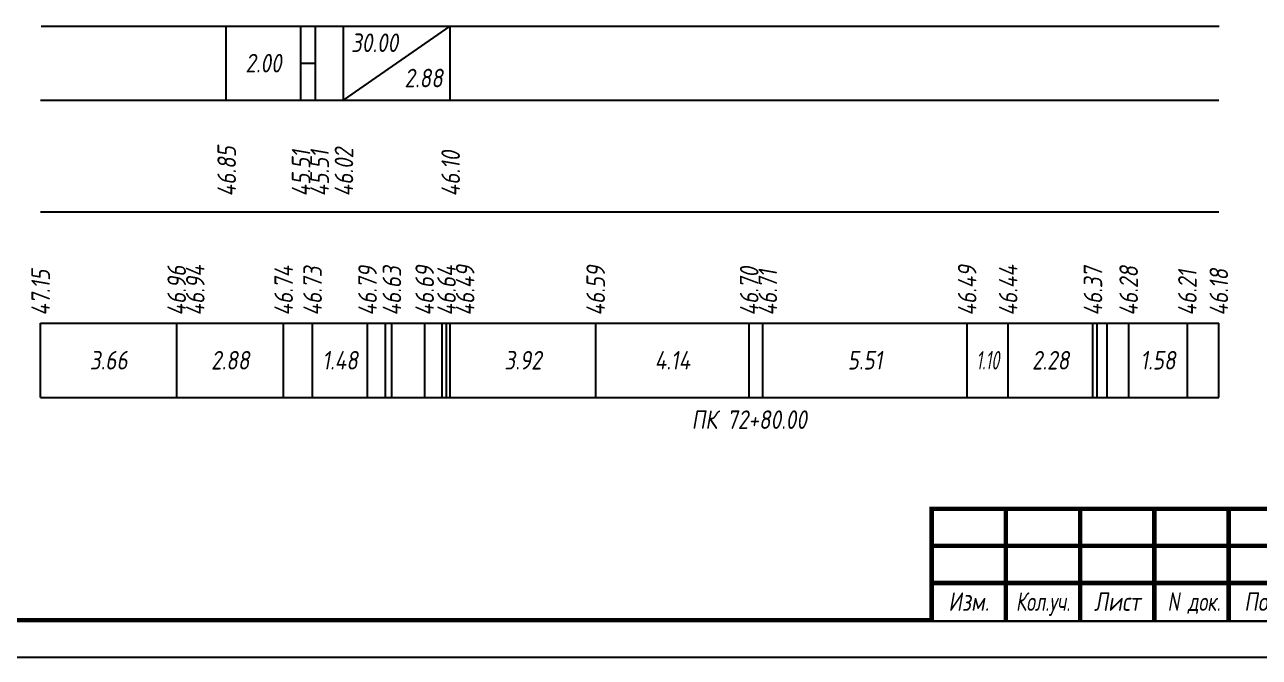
# Model space of a CAD drawing. Extents: x -717 to 1451, y -133302 to 233.
# Drawn here: x 77.8 to 244.1, y -114882.4 to -114797.2 of the extents above; entities that cross this region are included whole.
import ezdxf
from ezdxf.enums import TextEntityAlignment as Align

# ---------------------------------------------------------------- set-up
doc = ezdxf.new("R2010")
doc.units = 0
for name, color, linetype in [('Зарамочное оформление', 7, 'Continuous'), ('Код_510', 7, 'Continuous'), ('Код_516', 1, 'Continuous'), ('Подписи поперечников', 7, 'Continuous'), ('Таблица', 7, 'Continuous')]:
    doc.layers.add(name, color=color, linetype=linetype)
doc.styles.add('М', font='romand.shx', dxfattribs={"width": 0.8, "oblique": 10, "height": 2.5})

# ---------------------------------------------------------------- blocks, each defined once
blk = doc.blocks.new('Штамп')
at = {"linetype": 'Continuous'}
blk.add_wipeout([(199.95, -411.25), (384.95, -411.25), (384.95, -426.25), (199.95, -426.25)], dxfattribs=at).dxf.layer = 'Зарамочное оформление'
at = {"layer": 'Зарамочное оформление', "linetype": 'Continuous', "lineweight": -3, "const_width": 0.6, "flags": 128}
for points in [[(199.95, -426.25), (199.95, -411.25), (384.95, -411.25)], [(209.95, -411.25), (209.95, -426.25)], [(219.95, -411.25), (219.95, -426.25)], [(229.95, -411.25), (229.95, -426.25)], [(239.95, -411.25), (239.95, -426.25)], [(199.95, -416.25), (264.95, -416.25)], [(199.95, -421.25), (264.95, -421.25)]]:
    blk.add_lwpolyline(points, dxfattribs=at)
at = {"layer": 'Зарамочное оформление', "linetype": 'Continuous', "style": 'М', "oblique": 10}
for s, width, p in [('Изм.', 0.8, (204.95, -423.75)), ('Кол.уч.', 0.7, (214.95, -423.75)), ('Лист', 0.8, (224.95, -423.75)), ('N док.', 0.7, (235.28, -423.75)), ('Подпись', 0.8, (247.45, -423.75))]:
    blk.add_text(s, height=2.5, dxfattribs=dict(at, width=width)).set_placement(p, align=Align.MIDDLE_CENTER)
blk = doc.blocks.new('шифр')
blk.add_blockref('Штамп', (0, -114511))

msp = doc.modelspace()

# ---------------------------------------------------------------- linework, layer by layer
at = {"flags": 128}
msp.add_lwpolyline([(-30.054, -114882.421), (389.946, -114882.421), (389.946, -114585.421), (-30.054, -114585.421)], close=True, dxfattribs=at)
at = {"const_width": 0.6, "flags": 128}
msp.add_lwpolyline([(-10.054, -114877.421), (384.946, -114877.421), (384.946, -114590.421), (-10.054, -114590.421)], close=True, dxfattribs=at)
at = {"layer": 'Код_510'}
for p, q in [((79.946, -114847.421), (79.946, -114837.421)), ((98.269, -114847.421), (98.269, -114837.421)), ((98.298, -114847.421), (98.298, -114837.421)), ((112.674, -114847.421), (112.674, -114837.421)), ((116.574, -114847.421), (116.574, -114837.421)), ((123.977, -114847.421), (123.977, -114837.421)), ((126.411, -114847.421), (126.411, -114837.421)), ((127.253, -114847.421), (127.253, -114837.421)), ((131.668, -114847.421), (131.668, -114837.421)), ((134.04, -114847.421), (134.04, -114837.421)), ((134.616, -114847.421), (134.616, -114837.421)), ((135.116, -114847.421), (135.116, -114837.421)), ((154.702, -114847.421), (154.702, -114837.421)), ((175.382, -114847.421), (175.382, -114837.421)), ((177.206, -114847.421), (177.206, -114837.421))]:
    msp.add_line(p, q, dxfattribs=at)
at = {"layer": 'Код_516'}
for p, q in [((104.946, -114807.421), (104.946, -114797.421)), ((114.969, -114807.421), (114.969, -114797.421)), ((116.969, -114807.421), (116.969, -114797.421)), ((120.741, -114807.421), (120.741, -114797.421)), ((120.741, -114807.421), (135.116, -114797.421)), ((135.116, -114807.421), (135.116, -114797.421)), ((114.969, -114802.421), (116.969, -114802.421))]:
    msp.add_line(p, q, dxfattribs=at)

# ---------------------------------------------------------------- texts
at = {"layer": 'Код_510', "style": 'М', "oblique": 10, "width": 0.8}
for s, p in [('46.94', (100.769, -114836.421)), ('46.74', (112.674, -114836.421)), ('46.73', (116.574, -114836.421)), ('46.79', (123.977, -114836.421)), ('46.63', (127.253, -114836.421)), ('46.69', (131.668, -114836.421)), ('46.64', (134.616, -114836.421)), ('46.49', (137.116, -114836.421)), ('46.59', (154.702, -114836.421)), ('47.15', (79.946, -114836.421)), ('46.96', (98.269, -114836.421)), ('46.70', (175.382, -114836.421)), ('46.71', (177.882, -114836.421))]:
    msp.add_text(s, height=2.5, rotation=90, dxfattribs=at).set_placement(p, align=Align.MIDDLE_LEFT)
for s, p in [('3.66', (89.107, -114842.421)), ('2.88', (105.486, -114842.421)), ('1.48', (120.276, -114842.421)), ('3.92', (144.909, -114842.421)), ('4.14', (165.042, -114842.421)), ('5.51', (190.971, -114842.421))]:
    msp.add_text(s, height=2.5, dxfattribs=at).set_placement(p, align=Align.MIDDLE_CENTER)
at = {"layer": 'Код_516', "style": 'М', "oblique": 10, "width": 0.8}
msp.add_text('30.00', height=2.5, dxfattribs=at).set_placement((121.741, -114798.421), align=Align.TOP_LEFT)
msp.add_text('2.00', height=2.5, dxfattribs=at).set_placement((109.957, -114802.421), align=Align.MIDDLE_CENTER)
msp.add_text('2.88', height=2.5, dxfattribs=at).set_placement((134.116, -114806.421), align=Align.BOTTOM_RIGHT)
for s, p in [('46.85', (105, -114820.371)), ('45.51', (115.023, -114820.371)), ('45.51', (117.523, -114820.371)), ('46.02', (120.795, -114820.371)), ('46.10', (135.17, -114820.371))]:
    msp.add_text(s, height=2.5, rotation=90, dxfattribs=at).set_placement(p, align=Align.MIDDLE_LEFT)
at = {"layer": 'Подписи поперечников', "style": 'М', "oblique": 10, "width": 0.8}
msp.add_text('ПК 72+80.00', height=2.5, dxfattribs=at).set_placement((175.382, -114852.421), align=Align.BOTTOM_CENTER)

# ---------------------------------------------------------------- next in the draw order: block references
msp.add_blockref('шифр', (0, 59.829))

# ---------------------------------------------------------------- next in the draw order: linework, layer by layer
at = {"layer": 'Код_510'}
for p, q in [((204.735, -114847.421), (204.735, -114837.421)), ((210.257, -114847.421), (210.257, -114837.421)), ((221.68, -114847.421), (221.68, -114837.421)), ((222.238, -114847.421), (222.238, -114837.421)), ((223.601, -114847.421), (223.601, -114837.421)), ((226.487, -114847.421), (226.487, -114837.421)), ((234.392, -114847.421), (234.392, -114837.421)), ((238.632, -114847.421), (238.632, -114837.421))]:
    msp.add_line(p, q, dxfattribs=at)
at = {"layer": 'Таблица'}
for p, q in [((80, -114797.421), (238.686, -114797.421)), ((79.946, -114807.421), (238.632, -114807.421)), ((79.946, -114822.421), (238.632, -114822.421)), ((79.946, -114837.421), (238.632, -114837.421)), ((79.946, -114847.421), (238.632, -114847.421))]:
    msp.add_line(p, q, dxfattribs=at)

# ---------------------------------------------------------------- next in the draw order: texts
at = {"layer": 'Код_510', "style": 'М', "oblique": 10, "width": 0.8}
for s, p in [('46.49', (204.735, -114836.421)), ('46.44', (210.257, -114836.421)), ('46.37', (221.68, -114836.421)), ('46.28', (226.487, -114836.421)), ('46.21', (234.392, -114836.421)), ('46.18', (238.632, -114836.421))]:
    msp.add_text(s, height=2.5, rotation=90, dxfattribs=at).set_placement(p, align=Align.MIDDLE_LEFT)
at = {"layer": 'Код_510', "style": 'М', "oblique": 10}
for s, width, p in [('1.10', 0.6, (207.496, -114842.421)), ('2.28', 0.8, (215.968, -114842.421)), ('1.58', 0.8, (230.439, -114842.421))]:
    msp.add_text(s, height=2.5, dxfattribs=dict(at, width=width)).set_placement(p, align=Align.MIDDLE_CENTER)

doc.saveas('drawing.dxf')
